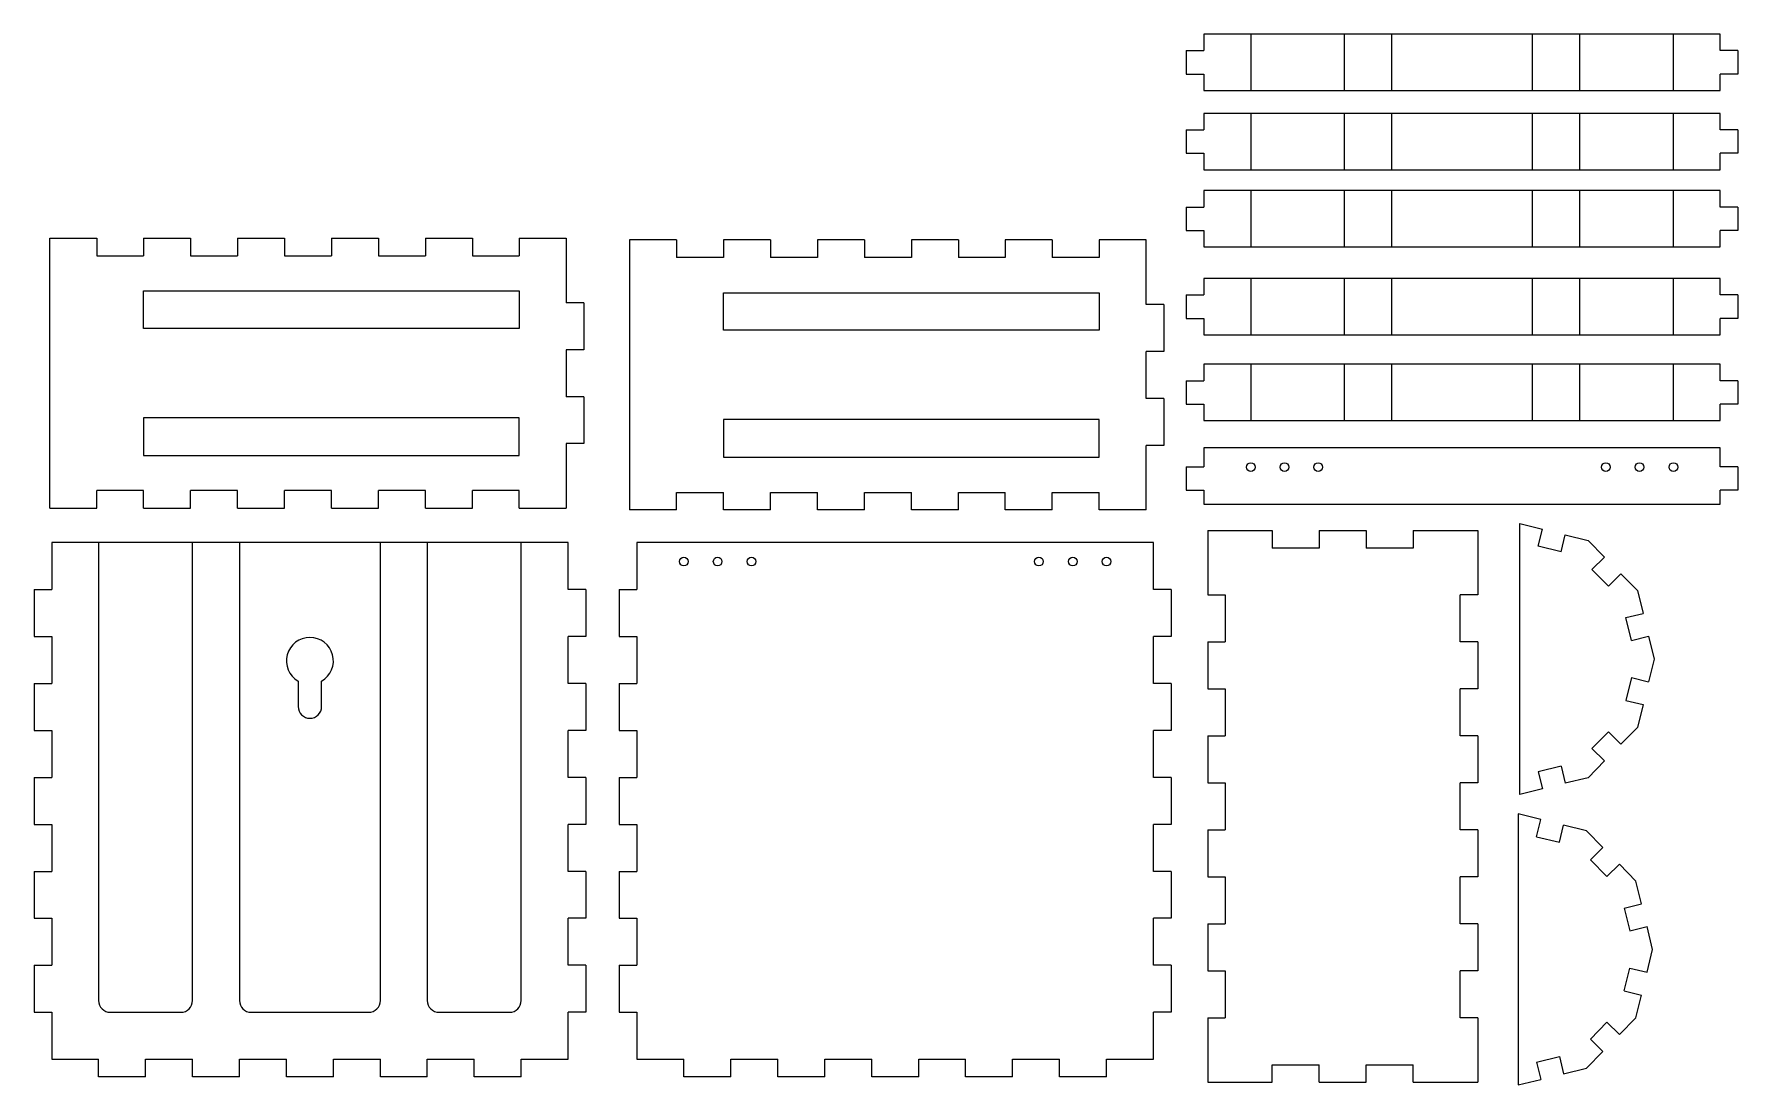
# Model space of a CAD drawing. Header units: inches. Extents: x 0.8 to 37.1, y 0.6 to 23.
import ezdxf

# ---------------------------------------------------------------- set-up
doc = ezdxf.new("R2010")
doc.units = ezdxf.units.IN
doc.header["$MEASUREMENT"] = 0

msp = doc.modelspace()

# ---------------------------------------------------------------- linework, layer by layer
at = {"color": 7, "linetype": 'Continuous', "lineweight": 25}
for p, q in [((25.688, 22.978), (25.688, 22.628)), ((26.688, 22.978), (25.688, 22.978)), ((26.688, 22.978), (26.688, 21.778)), ((28.688, 22.978), (26.688, 22.978)), ((29.688, 22.978), (28.688, 22.978)), ((28.688, 21.778), (28.688, 22.978)), ((29.688, 22.978), (29.688, 21.778)), ((32.688, 22.978), (29.688, 22.978)), ((32.688, 21.778), (32.688, 22.978)), ((33.688, 22.978), (32.688, 22.978)), ((33.688, 22.978), (33.688, 21.778)), ((35.688, 22.978), (33.688, 22.978)), ((35.688, 21.778), (35.688, 22.978)), ((36.688, 22.978), (35.688, 22.978)), ((36.688, 22.628), (36.688, 22.978)), ((25.313, 22.628), (25.313, 22.128)), ((25.313, 22.628), (25.688, 22.628)), ((37.063, 22.628), (36.688, 22.628)), ((37.063, 22.628), (37.063, 22.128)), ((25.313, 22.128), (25.688, 22.128)), ((25.688, 22.128), (25.688, 21.778)), ((25.688, 21.778), (26.688, 21.778)), ((26.688, 21.778), (28.688, 21.778)), ((28.688, 21.778), (29.688, 21.778)), ((29.688, 21.778), (32.688, 21.778)), ((32.688, 21.778), (33.688, 21.778)), ((33.688, 21.778), (35.688, 21.778)), ((35.688, 21.778), (36.688, 21.778)), ((37.063, 22.128), (36.688, 22.128)), ((36.688, 21.778), (36.688, 22.128)), ((25.688, 21.29), (25.688, 20.94)), ((26.688, 21.29), (25.688, 21.29)), ((26.688, 21.29), (26.688, 20.09)), ((28.688, 21.29), (26.688, 21.29)), ((29.688, 21.29), (28.688, 21.29)), ((28.688, 20.09), (28.688, 21.29)), ((29.688, 21.29), (29.688, 20.09)), ((32.688, 21.29), (29.688, 21.29)), ((32.688, 20.09), (32.688, 21.29)), ((33.688, 21.29), (32.688, 21.29)), ((33.688, 21.29), (33.688, 20.09)), ((35.688, 21.29), (33.688, 21.29)), ((35.688, 20.09), (35.688, 21.29)), ((36.688, 21.29), (35.688, 21.29)), ((36.688, 20.94), (36.688, 21.29)), ((25.313, 20.94), (25.313, 20.44)), ((25.313, 20.94), (25.688, 20.94)), ((37.063, 20.94), (36.688, 20.94)), ((37.063, 20.94), (37.063, 20.44)), ((25.313, 20.44), (25.688, 20.44)), ((25.688, 20.44), (25.688, 20.09)), ((37.063, 20.44), (36.688, 20.44)), ((36.688, 20.09), (36.688, 20.44)), ((25.688, 20.09), (26.688, 20.09)), ((26.688, 20.09), (28.688, 20.09)), ((28.688, 20.09), (29.688, 20.09)), ((29.688, 20.09), (32.688, 20.09)), ((32.688, 20.09), (33.688, 20.09)), ((33.688, 20.09), (35.688, 20.09)), ((35.688, 20.09), (36.688, 20.09)), ((25.688, 19.646), (25.688, 19.296)), ((26.688, 19.646), (25.688, 19.646)), ((26.688, 19.646), (26.688, 18.446)), ((28.688, 19.646), (26.688, 19.646)), ((29.688, 19.646), (28.688, 19.646)), ((28.688, 18.446), (28.688, 19.646)), ((29.688, 19.646), (29.688, 18.446)), ((32.688, 19.646), (29.688, 19.646)), ((32.688, 18.446), (32.688, 19.646)), ((33.688, 19.646), (32.688, 19.646)), ((33.688, 19.646), (33.688, 18.446)), ((35.688, 19.646), (33.688, 19.646)), ((35.688, 18.446), (35.688, 19.646)), ((36.688, 19.646), (35.688, 19.646)), ((36.688, 19.296), (36.688, 19.646)), ((25.313, 19.296), (25.313, 18.796)), ((25.313, 19.296), (25.688, 19.296)), ((37.063, 19.296), (36.688, 19.296)), ((37.063, 19.296), (37.063, 18.796)), ((1.111, 18.634), (2.111, 18.634)), ((1.111, 12.884), (1.111, 18.634)), ((2.111, 18.634), (2.111, 18.259)), ((3.111, 18.634), (3.111, 18.259)), ((3.111, 18.634), (4.111, 18.634)), ((4.111, 18.634), (4.111, 18.259)), ((5.111, 18.634), (5.111, 18.259)), ((5.111, 18.634), (6.111, 18.634)), ((6.111, 18.634), (6.111, 18.259)), ((7.111, 18.634), (7.111, 18.259)), ((7.111, 18.634), (8.111, 18.634)), ((8.111, 18.634), (8.111, 18.259)), ((9.111, 18.634), (9.111, 18.259)), ((9.111, 18.634), (10.111, 18.634)), ((10.111, 18.634), (10.111, 18.259)), ((11.111, 18.634), (11.111, 18.259)), ((11.111, 18.634), (12.111, 18.634)), ((12.111, 18.634), (12.111, 17.259)), ((13.461, 18.597), (13.461, 12.847)), ((14.461, 18.597), (13.461, 18.597)), ((14.461, 18.597), (14.461, 18.222)), ((15.461, 18.597), (15.461, 18.222)), ((16.461, 18.597), (15.461, 18.597)), ((16.461, 18.597), (16.461, 18.222)), ((17.461, 18.597), (17.461, 18.222)), ((18.461, 18.597), (17.461, 18.597)), ((18.461, 18.597), (18.461, 18.222)), ((19.461, 18.597), (19.461, 18.222)), ((20.461, 18.597), (19.461, 18.597)), ((20.461, 18.597), (20.461, 18.222)), ((21.461, 18.597), (21.461, 18.222)), ((22.461, 18.597), (21.461, 18.597)), ((22.461, 18.597), (22.461, 18.222)), ((23.461, 18.597), (23.461, 18.222)), ((24.461, 18.597), (23.461, 18.597)), ((24.461, 17.222), (24.461, 18.597)), ((25.313, 18.796), (25.688, 18.796)), ((25.688, 18.796), (25.688, 18.446)), ((37.063, 18.796), (36.688, 18.796)), ((36.688, 18.446), (36.688, 18.796)), ((2.111, 18.259), (3.111, 18.259)), ((4.111, 18.259), (5.111, 18.259)), ((6.111, 18.259), (7.111, 18.259)), ((8.111, 18.259), (9.111, 18.259)), ((10.111, 18.259), (11.111, 18.259)), ((15.461, 18.222), (14.461, 18.222)), ((17.461, 18.222), (16.461, 18.222)), ((19.461, 18.222), (18.461, 18.222)), ((21.461, 18.222), (20.461, 18.222)), ((23.461, 18.222), (22.461, 18.222)), ((25.688, 18.446), (26.688, 18.446)), ((26.688, 18.446), (28.688, 18.446)), ((28.688, 18.446), (29.688, 18.446)), ((29.688, 18.446), (32.688, 18.446)), ((32.688, 18.446), (33.688, 18.446)), ((33.688, 18.446), (35.688, 18.446)), ((35.688, 18.446), (36.688, 18.446)), ((3.111, 16.709), (3.111, 17.509)), ((3.111, 17.509), (11.111, 17.509)), ((11.111, 17.509), (11.111, 16.709)), ((15.461, 16.672), (15.461, 17.472)), ((15.461, 17.472), (23.461, 17.472)), ((23.461, 17.472), (23.461, 16.672)), ((25.313, 17.425), (25.313, 16.925)), ((25.313, 17.425), (25.688, 17.425)), ((25.688, 17.775), (25.688, 17.425)), ((26.688, 17.775), (25.688, 17.775)), ((26.688, 17.775), (26.688, 16.575)), ((28.688, 17.775), (26.688, 17.775)), ((29.688, 17.775), (28.688, 17.775)), ((28.688, 16.575), (28.688, 17.775)), ((29.688, 17.775), (29.688, 16.575)), ((32.688, 17.775), (29.688, 17.775)), ((32.688, 16.575), (32.688, 17.775)), ((33.688, 17.775), (32.688, 17.775)), ((33.688, 17.775), (33.688, 16.575)), ((35.688, 17.775), (33.688, 17.775)), ((35.688, 16.575), (35.688, 17.775)), ((36.688, 17.775), (35.688, 17.775)), ((36.688, 17.425), (36.688, 17.775)), ((37.063, 17.425), (36.688, 17.425)), ((37.063, 17.425), (37.063, 16.925)), ((12.486, 17.259), (12.111, 17.259)), ((12.486, 17.259), (12.486, 16.259)), ((24.836, 17.222), (24.461, 17.222)), ((24.836, 17.222), (24.836, 16.222)), ((11.111, 16.709), (3.111, 16.709)), ((25.313, 16.925), (25.688, 16.925)), ((25.688, 16.925), (25.688, 16.575)), ((37.063, 16.925), (36.688, 16.925)), ((36.688, 16.575), (36.688, 16.925)), ((23.461, 16.672), (15.461, 16.672)), ((25.688, 16.575), (26.688, 16.575)), ((26.688, 16.575), (28.688, 16.575)), ((28.688, 16.575), (29.688, 16.575)), ((29.688, 16.575), (32.688, 16.575)), ((32.688, 16.575), (33.688, 16.575)), ((33.688, 16.575), (35.688, 16.575)), ((35.688, 16.575), (36.688, 16.575)), ((12.486, 16.259), (12.111, 16.259)), ((12.111, 16.259), (12.111, 15.259)), ((24.836, 16.222), (24.461, 16.222)), ((24.461, 15.222), (24.461, 16.222)), ((25.688, 15.949), (25.688, 15.599)), ((26.688, 15.949), (25.688, 15.949)), ((26.688, 15.949), (26.688, 14.749)), ((28.688, 15.949), (26.688, 15.949)), ((29.688, 15.949), (28.688, 15.949)), ((28.688, 14.749), (28.688, 15.949)), ((29.688, 15.949), (29.688, 14.749)), ((32.688, 15.949), (29.688, 15.949)), ((32.688, 14.749), (32.688, 15.949)), ((33.688, 15.949), (32.688, 15.949)), ((33.688, 15.949), (33.688, 14.749)), ((35.688, 15.949), (33.688, 15.949)), ((35.688, 14.749), (35.688, 15.949)), ((36.688, 15.949), (35.688, 15.949)), ((36.688, 15.599), (36.688, 15.949)), ((12.486, 15.259), (12.111, 15.259)), ((12.486, 15.259), (12.486, 14.259)), ((25.313, 15.599), (25.313, 15.099)), ((25.313, 15.599), (25.688, 15.599)), ((37.063, 15.599), (36.688, 15.599)), ((37.063, 15.599), (37.063, 15.099)), ((24.836, 15.222), (24.461, 15.222)), ((24.836, 15.222), (24.836, 14.222)), ((25.313, 15.099), (25.688, 15.099)), ((25.688, 15.099), (25.688, 14.749)), ((37.063, 15.099), (36.688, 15.099)), ((36.688, 14.749), (36.688, 15.099)), ((11.111, 14.809), (3.111, 14.809)), ((3.111, 14.809), (3.111, 14.009)), ((11.111, 14.009), (11.111, 14.809)), ((23.461, 14.772), (15.461, 14.772)), ((15.461, 14.772), (15.461, 13.972)), ((23.461, 13.972), (23.461, 14.772)), ((25.688, 14.749), (26.688, 14.749)), ((26.688, 14.749), (28.688, 14.749)), ((28.688, 14.749), (29.688, 14.749)), ((29.688, 14.749), (32.688, 14.749)), ((32.688, 14.749), (33.688, 14.749)), ((33.688, 14.749), (35.688, 14.749)), ((35.688, 14.749), (36.688, 14.749)), ((12.486, 14.259), (12.111, 14.259)), ((12.111, 14.259), (12.111, 12.884)), ((24.836, 14.222), (24.461, 14.222)), ((24.461, 12.847), (24.461, 14.222)), ((36.688, 14.167), (25.688, 14.167)), ((25.688, 14.167), (25.688, 13.767)), ((36.688, 13.767), (36.688, 14.167)), ((3.111, 14.009), (11.111, 14.009)), ((15.461, 13.972), (23.461, 13.972)), ((25.313, 13.767), (25.313, 13.267)), ((25.313, 13.767), (25.688, 13.767)), ((37.063, 13.767), (36.688, 13.767)), ((37.063, 13.767), (37.063, 13.267)), ((3.111, 13.259), (2.111, 13.259)), ((2.111, 12.884), (2.111, 13.259)), ((3.111, 12.884), (3.111, 13.259)), ((5.111, 13.259), (4.111, 13.259)), ((4.111, 12.884), (4.111, 13.259)), ((5.111, 12.884), (5.111, 13.259)), ((7.111, 13.259), (6.111, 13.259)), ((6.111, 12.884), (6.111, 13.259)), ((7.111, 12.884), (7.111, 13.259)), ((9.111, 13.259), (8.111, 13.259)), ((8.111, 12.884), (8.111, 13.259)), ((9.111, 12.884), (9.111, 13.259)), ((10.111, 12.884), (10.111, 13.259)), ((11.111, 13.259), (10.111, 13.259)), ((11.111, 12.884), (11.111, 13.259)), ((14.461, 13.222), (15.461, 13.222)), ((14.461, 12.847), (14.461, 13.222)), ((15.461, 12.847), (15.461, 13.222)), ((16.461, 13.222), (17.461, 13.222)), ((16.461, 12.847), (16.461, 13.222)), ((17.461, 12.847), (17.461, 13.222)), ((18.461, 13.222), (19.461, 13.222)), ((18.461, 12.847), (18.461, 13.222)), ((19.461, 12.847), (19.461, 13.222)), ((20.461, 13.222), (21.461, 13.222)), ((20.461, 12.847), (20.461, 13.222)), ((21.461, 12.847), (21.461, 13.222)), ((22.461, 13.222), (23.461, 13.222)), ((22.461, 12.847), (22.461, 13.222)), ((23.461, 12.847), (23.461, 13.222)), ((25.313, 13.267), (25.688, 13.267)), ((25.688, 13.267), (25.688, 12.967)), ((37.063, 13.267), (36.688, 13.267)), ((36.688, 12.967), (36.688, 13.267)), ((1.111, 12.884), (2.111, 12.884)), ((3.111, 12.884), (4.111, 12.884)), ((5.111, 12.884), (6.111, 12.884)), ((7.111, 12.884), (8.111, 12.884)), ((9.111, 12.884), (10.111, 12.884)), ((11.111, 12.884), (12.111, 12.884)), ((14.461, 12.847), (13.461, 12.847)), ((16.461, 12.847), (15.461, 12.847)), ((18.461, 12.847), (17.461, 12.847)), ((20.461, 12.847), (19.461, 12.847)), ((22.461, 12.847), (21.461, 12.847)), ((24.461, 12.847), (23.461, 12.847)), ((25.688, 12.967), (36.688, 12.967)), ((25.771, 12.412), (25.771, 11.037)), ((25.771, 12.412), (27.146, 12.412)), ((27.146, 12.412), (27.146, 12.037)), ((28.146, 12.412), (28.146, 12.037)), ((28.146, 12.412), (29.146, 12.412)), ((29.146, 12.412), (29.146, 12.037)), ((30.146, 12.412), (30.146, 12.037)), ((30.146, 12.412), (31.521, 12.412)), ((31.521, 12.412), (31.521, 11.037)), ((32.415, 6.79), (32.415, 12.557)), ((32.415, 12.557), (32.901, 12.438)), ((32.811, 12.074), (32.901, 12.438)), ((2.152, 12.153), (1.153, 12.153)), ((1.153, 12.153), (1.153, 11.153)), ((2.152, 12.153), (2.152, 2.403)), ((4.152, 12.153), (2.152, 12.153)), ((4.152, 2.403), (4.152, 12.153)), ((5.152, 12.153), (4.152, 12.153)), ((5.152, 12.153), (5.152, 2.403)), ((8.152, 12.153), (5.152, 12.153)), ((8.152, 2.403), (8.152, 12.153)), ((9.152, 12.153), (8.152, 12.153)), ((9.152, 12.153), (9.152, 2.403)), ((11.152, 12.153), (9.152, 12.153)), ((11.152, 2.403), (11.152, 12.153)), ((12.152, 12.153), (11.152, 12.153)), ((12.152, 11.153), (12.152, 12.153)), ((24.616, 12.153), (13.616, 12.153)), ((13.616, 12.153), (13.616, 11.153)), ((24.616, 11.153), (24.616, 12.153)), ((28.146, 12.037), (27.146, 12.037)), ((30.146, 12.037), (29.146, 12.037)), ((33.297, 11.955), (32.811, 12.074)), ((33.297, 11.955), (33.386, 12.319)), ((33.386, 12.319), (33.872, 12.2)), ((33.872, 12.2), (34.222, 11.843)), ((33.955, 11.58), (34.222, 11.843)), ((34.306, 11.224), (33.955, 11.58)), ((34.306, 11.224), (34.573, 11.487)), ((34.573, 11.487), (34.924, 11.13)), ((0.777, 11.153), (0.777, 10.153)), ((0.777, 11.153), (1.153, 11.153)), ((12.527, 11.153), (12.152, 11.153)), ((12.527, 11.153), (12.527, 10.153)), ((13.241, 11.153), (13.241, 10.153)), ((13.241, 11.153), (13.616, 11.153)), ((24.991, 11.153), (24.616, 11.153)), ((24.991, 11.153), (24.991, 10.153)), ((25.771, 11.037), (26.146, 11.037)), ((26.146, 11.037), (26.146, 10.037)), ((31.521, 11.037), (31.146, 11.037)), ((31.146, 10.037), (31.146, 11.037)), ((34.924, 11.13), (35.043, 10.645)), ((34.679, 10.555), (35.043, 10.645)), ((34.798, 10.07), (34.679, 10.555)), ((0.777, 10.153), (1.153, 10.153)), ((1.153, 10.153), (1.153, 9.153)), ((12.527, 10.153), (12.152, 10.153)), ((12.152, 9.153), (12.152, 10.153)), ((13.241, 10.153), (13.616, 10.153)), ((13.616, 10.153), (13.616, 9.153)), ((24.991, 10.153), (24.616, 10.153)), ((24.616, 9.153), (24.616, 10.153)), ((25.771, 10.037), (25.771, 9.037)), ((25.771, 10.037), (26.146, 10.037)), ((31.521, 10.037), (31.146, 10.037)), ((31.521, 10.037), (31.521, 9.037)), ((34.798, 10.07), (35.162, 10.159)), ((35.162, 10.159), (35.281, 9.673)), ((35.281, 9.673), (35.162, 9.188)), ((0.777, 9.153), (0.777, 8.153)), ((0.777, 9.153), (1.153, 9.153)), ((6.402, 9.201), (6.402, 8.661)), ((6.902, 8.661), (6.902, 9.201)), ((12.527, 9.153), (12.152, 9.153)), ((12.527, 9.153), (12.527, 8.153)), ((13.241, 9.153), (13.241, 8.153)), ((13.241, 9.153), (13.616, 9.153)), ((24.991, 9.153), (24.616, 9.153)), ((24.991, 9.153), (24.991, 8.153)), ((34.798, 9.277), (34.679, 8.792)), ((34.798, 9.277), (35.162, 9.188)), ((25.771, 9.037), (26.146, 9.037)), ((26.146, 9.037), (26.146, 8.037)), ((31.521, 9.037), (31.146, 9.037)), ((31.146, 8.037), (31.146, 9.037)), ((34.679, 8.792), (35.043, 8.702)), ((35.043, 8.702), (34.924, 8.217)), ((0.777, 8.153), (1.153, 8.153)), ((1.153, 8.153), (1.153, 7.153)), ((12.527, 8.153), (12.152, 8.153)), ((12.152, 7.153), (12.152, 8.153)), ((13.241, 8.153), (13.616, 8.153)), ((13.616, 8.153), (13.616, 7.153)), ((24.991, 8.153), (24.616, 8.153)), ((24.616, 7.153), (24.616, 8.153)), ((25.771, 8.037), (25.771, 7.037)), ((25.771, 8.037), (26.146, 8.037)), ((31.521, 8.037), (31.146, 8.037)), ((31.521, 8.037), (31.521, 7.037)), ((34.306, 8.123), (33.955, 7.767)), ((34.306, 8.123), (34.573, 7.86)), ((34.924, 8.217), (34.573, 7.86)), ((33.955, 7.767), (34.222, 7.504)), ((33.297, 7.392), (32.811, 7.273)), ((32.811, 7.273), (32.901, 6.909)), ((33.297, 7.392), (33.386, 7.028)), ((34.222, 7.504), (33.872, 7.147)), ((0.777, 7.153), (0.777, 6.153)), ((0.777, 7.153), (1.153, 7.153)), ((12.527, 7.153), (12.152, 7.153)), ((12.527, 7.153), (12.527, 6.153)), ((13.241, 7.153), (13.241, 6.153)), ((13.241, 7.153), (13.616, 7.153)), ((24.991, 7.153), (24.616, 7.153)), ((24.991, 7.153), (24.991, 6.153)), ((25.771, 7.037), (26.146, 7.037)), ((26.146, 7.037), (26.146, 6.037)), ((31.521, 7.037), (31.146, 7.037)), ((31.146, 6.037), (31.146, 7.037)), ((32.901, 6.909), (32.415, 6.79)), ((33.872, 7.147), (33.386, 7.028)), ((32.38, 6.374), (32.38, 0.606)), ((32.865, 6.255), (32.38, 6.374)), ((32.776, 5.891), (32.865, 6.255)), ((0.777, 6.153), (1.153, 6.153)), ((1.153, 6.153), (1.153, 5.153)), ((12.527, 6.153), (12.152, 6.153)), ((12.152, 5.153), (12.152, 6.153)), ((13.241, 6.153), (13.616, 6.153)), ((13.616, 6.153), (13.616, 5.153)), ((24.991, 6.153), (24.616, 6.153)), ((24.616, 5.153), (24.616, 6.153)), ((25.771, 6.037), (25.771, 5.037)), ((25.771, 6.037), (26.146, 6.037)), ((31.521, 6.037), (31.146, 6.037)), ((31.521, 6.037), (31.521, 5.037)), ((32.776, 5.891), (33.262, 5.772)), ((33.262, 5.772), (33.351, 6.136)), ((33.837, 6.017), (33.351, 6.136)), ((34.187, 5.66), (33.837, 6.017)), ((33.92, 5.397), (34.187, 5.66)), ((0.777, 5.153), (0.777, 4.153)), ((0.777, 5.153), (1.153, 5.153)), ((12.527, 5.153), (12.152, 5.153)), ((12.527, 5.153), (12.527, 4.153)), ((13.241, 5.153), (13.241, 4.153)), ((13.241, 5.153), (13.616, 5.153)), ((24.991, 5.153), (24.616, 5.153)), ((24.991, 5.153), (24.991, 4.153)), ((33.92, 5.397), (34.27, 5.041)), ((34.27, 5.041), (34.538, 5.303)), ((34.888, 4.947), (34.538, 5.303)), ((25.771, 5.037), (26.146, 5.037)), ((26.146, 5.037), (26.146, 4.037)), ((31.521, 5.037), (31.146, 5.037)), ((31.146, 4.037), (31.146, 5.037)), ((35.007, 4.461), (34.888, 4.947)), ((34.643, 4.372), (35.007, 4.461)), ((34.643, 4.372), (34.762, 3.886)), ((0.777, 4.153), (1.153, 4.153)), ((1.153, 4.153), (1.153, 3.153)), ((12.527, 4.153), (12.152, 4.153)), ((12.152, 3.153), (12.152, 4.153)), ((13.241, 4.153), (13.616, 4.153)), ((13.616, 4.153), (13.616, 3.153)), ((24.991, 4.153), (24.616, 4.153)), ((24.616, 3.153), (24.616, 4.153)), ((25.771, 4.037), (25.771, 3.037)), ((25.771, 4.037), (26.146, 4.037)), ((31.521, 4.037), (31.146, 4.037)), ((31.521, 4.037), (31.521, 3.037)), ((34.762, 3.886), (35.127, 3.976)), ((35.246, 3.49), (35.127, 3.976)), ((35.127, 3.005), (35.246, 3.49)), ((0.777, 3.153), (0.777, 2.153)), ((0.777, 3.153), (1.153, 3.153)), ((12.527, 3.153), (12.152, 3.153)), ((12.527, 3.153), (12.527, 2.153)), ((13.241, 3.153), (13.241, 2.153)), ((13.241, 3.153), (13.616, 3.153)), ((24.991, 3.153), (24.616, 3.153)), ((24.991, 3.153), (24.991, 2.153)), ((25.771, 3.037), (26.146, 3.037)), ((26.146, 3.037), (26.146, 2.037)), ((31.521, 3.037), (31.146, 3.037)), ((31.146, 2.037), (31.146, 3.037)), ((34.643, 2.608), (34.762, 3.094)), ((34.762, 3.094), (35.127, 3.005)), ((34.643, 2.608), (35.007, 2.519)), ((34.888, 2.033), (35.007, 2.519)), ((0.777, 2.153), (1.153, 2.153)), ((1.153, 2.153), (1.153, 1.153)), ((2.402, 2.153), (3.902, 2.153)), ((5.402, 2.153), (7.902, 2.153)), ((9.402, 2.153), (10.902, 2.153)), ((12.527, 2.153), (12.152, 2.153)), ((12.152, 1.153), (12.152, 2.153)), ((13.241, 2.153), (13.616, 2.153)), ((13.616, 2.153), (13.616, 1.153)), ((24.991, 2.153), (24.616, 2.153)), ((24.616, 1.153), (24.616, 2.153)), ((25.771, 2.037), (25.771, 0.662)), ((25.771, 2.037), (26.146, 2.037)), ((31.521, 2.037), (31.146, 2.037)), ((31.521, 2.037), (31.521, 0.662)), ((33.92, 1.583), (34.27, 1.94)), ((34.27, 1.94), (34.538, 1.677)), ((34.538, 1.677), (34.888, 2.033)), ((33.92, 1.583), (34.187, 1.32)), ((1.153, 1.153), (2.152, 1.153)), ((2.152, 0.778), (2.152, 1.153)), ((3.152, 0.778), (3.152, 1.153)), ((3.152, 1.153), (4.152, 1.153)), ((4.152, 0.778), (4.152, 1.153)), ((5.152, 0.778), (5.152, 1.153)), ((5.152, 1.153), (6.152, 1.153)), ((6.152, 0.778), (6.152, 1.153)), ((7.152, 0.778), (7.152, 1.153)), ((7.152, 1.153), (8.152, 1.153)), ((8.152, 0.778), (8.152, 1.153)), ((9.152, 0.778), (9.152, 1.153)), ((9.152, 1.153), (10.152, 1.153)), ((10.152, 0.778), (10.152, 1.153)), ((11.152, 0.778), (11.152, 1.153)), ((11.152, 1.153), (12.152, 1.153)), ((13.616, 1.153), (14.616, 1.153)), ((14.616, 0.778), (14.616, 1.153)), ((15.616, 0.778), (15.616, 1.153)), ((15.616, 1.153), (16.616, 1.153)), ((16.616, 0.778), (16.616, 1.153)), ((17.616, 0.778), (17.616, 1.153)), ((17.616, 1.153), (18.616, 1.153)), ((18.616, 0.778), (18.616, 1.153)), ((19.616, 0.778), (19.616, 1.153)), ((19.616, 1.153), (20.616, 1.153)), ((20.616, 0.778), (20.616, 1.153)), ((21.616, 0.778), (21.616, 1.153)), ((21.616, 1.153), (22.616, 1.153)), ((22.616, 0.778), (22.616, 1.153)), ((23.616, 0.778), (23.616, 1.153)), ((23.616, 1.153), (24.616, 1.153)), ((32.776, 1.09), (33.262, 1.209)), ((32.776, 1.09), (32.865, 0.725)), ((33.262, 1.209), (33.351, 0.845)), ((33.837, 0.964), (34.187, 1.32)), ((3.152, 0.778), (2.152, 0.778)), ((5.152, 0.778), (4.152, 0.778)), ((7.152, 0.778), (6.152, 0.778)), ((9.152, 0.778), (8.152, 0.778)), ((11.152, 0.778), (10.152, 0.778)), ((15.616, 0.778), (14.616, 0.778)), ((17.616, 0.778), (16.616, 0.778)), ((19.616, 0.778), (18.616, 0.778)), ((21.616, 0.778), (20.616, 0.778)), ((23.616, 0.778), (22.616, 0.778)), ((27.146, 0.662), (27.146, 1.037)), ((27.146, 1.037), (28.146, 1.037)), ((28.146, 0.662), (28.146, 1.037)), ((29.146, 0.662), (29.146, 1.037)), ((29.146, 1.037), (30.146, 1.037)), ((30.146, 0.662), (30.146, 1.037)), ((33.351, 0.845), (33.837, 0.964)), ((25.771, 0.662), (27.146, 0.662)), ((28.146, 0.662), (29.146, 0.662)), ((30.146, 0.662), (31.521, 0.662)), ((32.38, 0.606), (32.865, 0.725))]:
    msp.add_line(p, q, dxfattribs=at)
for centre in [(26.688, 13.761), (27.407, 13.761), (28.126, 13.761), (34.25, 13.761), (34.969, 13.761), (35.688, 13.761), (14.616, 11.747), (15.335, 11.747), (16.054, 11.747), (22.178, 11.747), (22.897, 11.747), (23.616, 11.747)]:
    msp.add_circle(centre, 0.092, dxfattribs=at)
for centre, radius, start, end in [((6.652, 9.634), 0.5, 300, 240), ((6.652, 8.661), 0.25, 180, 0), ((2.402, 2.403), 0.25, 180, 270), ((3.902, 2.403), 0.25, 270, 0), ((5.402, 2.403), 0.25, 180, 270), ((7.902, 2.403), 0.25, 270, 0), ((9.402, 2.403), 0.25, 180, 270), ((10.902, 2.403), 0.25, 270, 0)]:
    msp.add_arc(centre, radius, start, end, dxfattribs=at)

doc.saveas('drawing.dxf')
